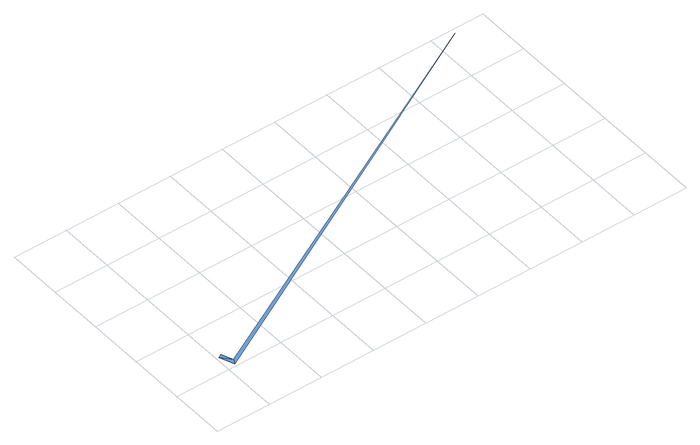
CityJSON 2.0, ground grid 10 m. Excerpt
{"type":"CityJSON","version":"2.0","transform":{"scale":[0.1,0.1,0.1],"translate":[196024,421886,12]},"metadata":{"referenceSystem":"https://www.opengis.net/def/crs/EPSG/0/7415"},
"CityObjects":{
"waterbody1":{"type":"WaterBody","attributes":{"3df_class":"Water","bgt_status":"bestaand","bgt_type":"waterloop","relatievehoogteligging":0,"aantal_punten":0},"geometry":[{"type":"MultiSurface","lod":"1","boundaries":[[[0,1,2]],[[1,3,2]],[[0,4,1]]]}]}
},
"vertices":[
[15,4,9],[20,14,9],[5,31,9],[12,35,9],[739,391,9]
]}
